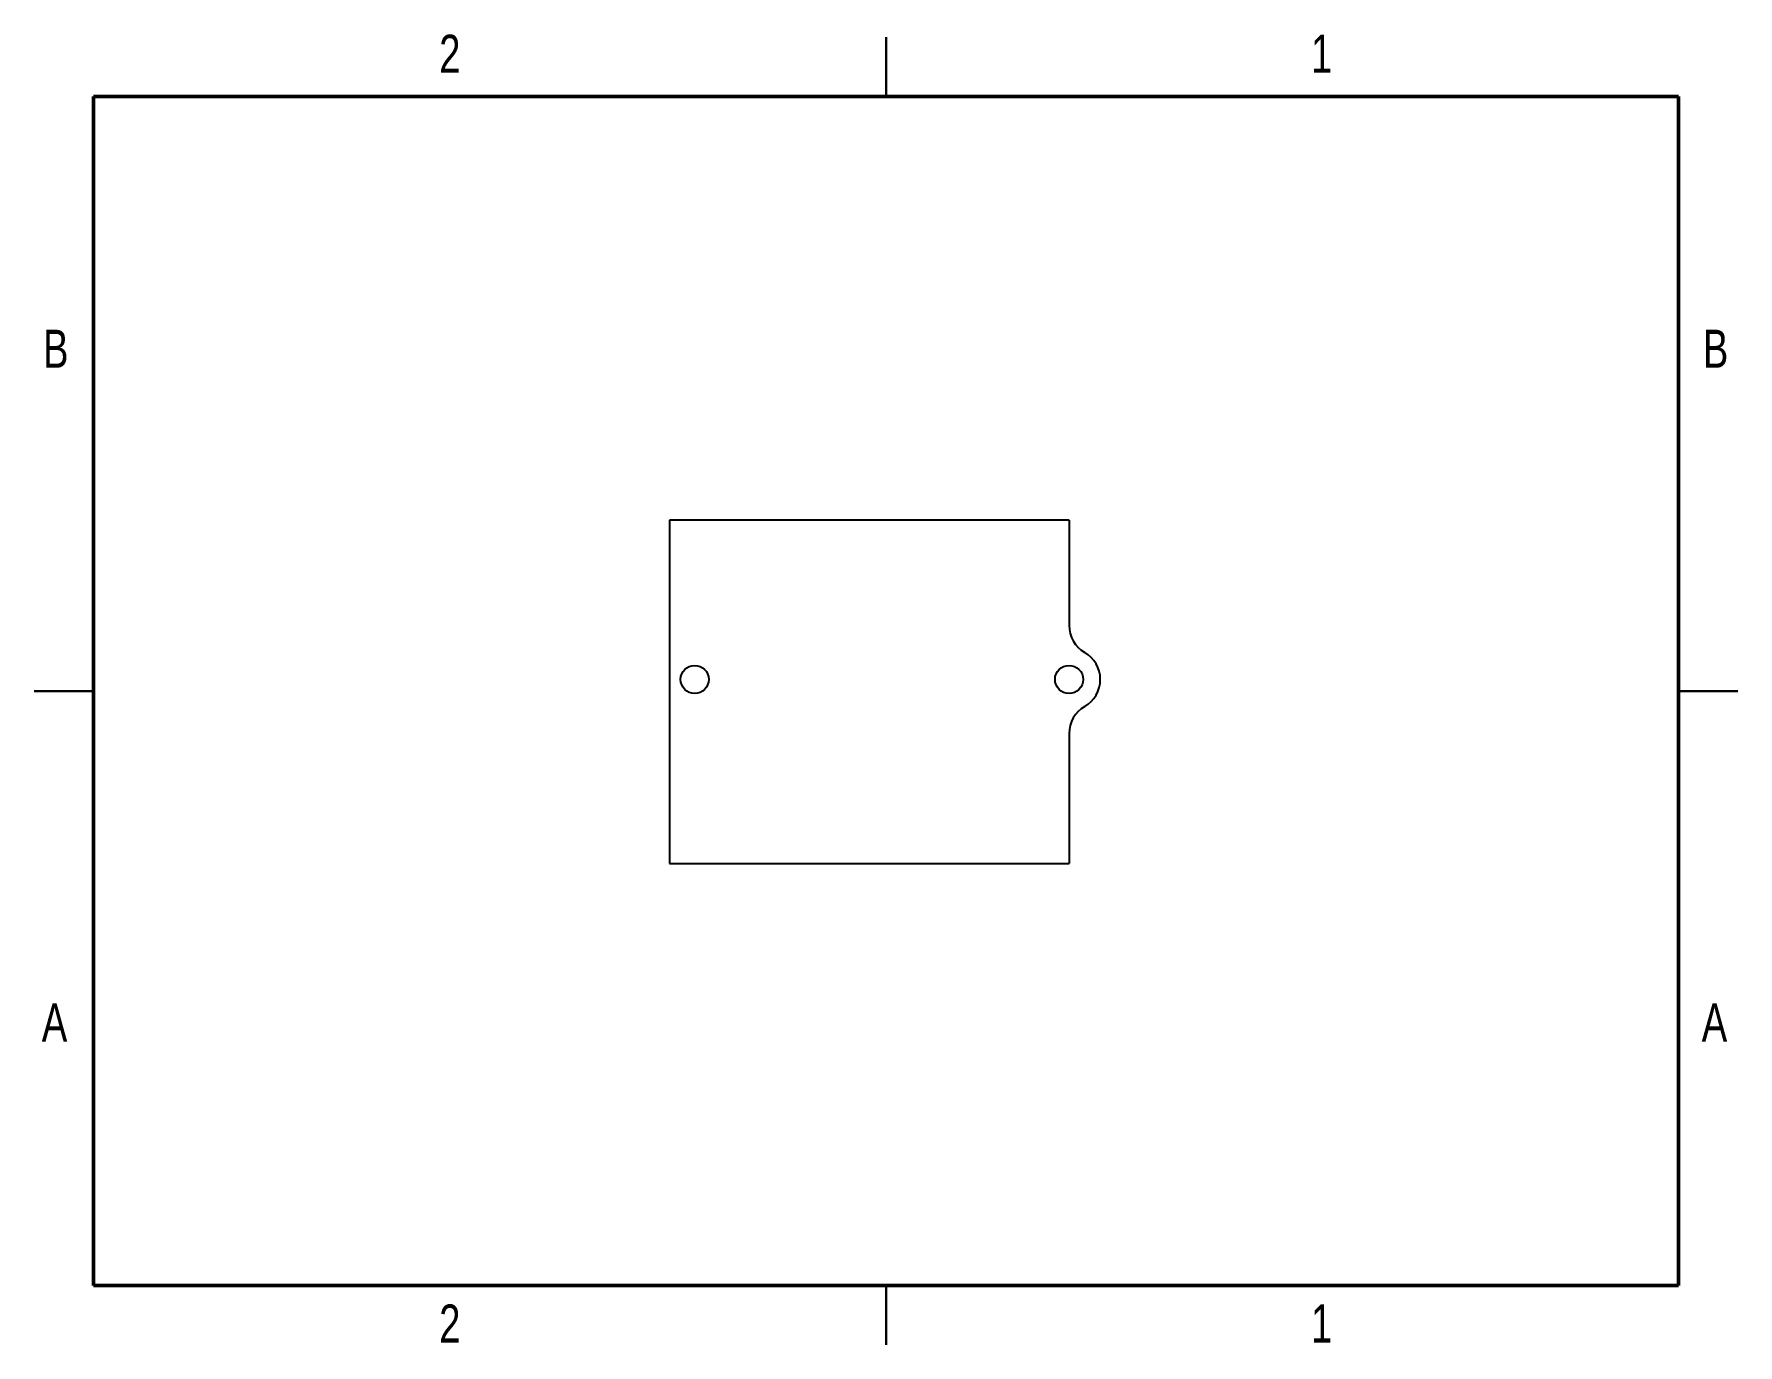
# Model space of a CAD drawing. Header units: inches. Extents: x 0.1 to 10.9, y 0.1 to 8.4.
import ezdxf

# ---------------------------------------------------------------- set-up
doc = ezdxf.new("R2010")
doc.units = ezdxf.units.IN
doc.header["$MEASUREMENT"] = 0
doc.styles.add('SLDTEXTSTYLE0', font='TXT', dxfattribs={"width": 0.75})

msp = doc.modelspace()

# ---------------------------------------------------------------- linework, layer by layer
at = {"color": 7, "linetype": 'Continuous', "lineweight": 25}
for p, q in [((5.5, 8.375), (5.5, 8)), ((5.5, 8), (5.5, 8.375)), ((6.655, 5.327), (4.135, 5.327)), ((4.135, 5.327), (4.135, 3.161)), ((6.655, 5.327), (6.655, 4.664)), ((0.125, 4.25), (0.5, 4.25)), ((0.5, 4.25), (0.125, 4.25)), ((10.875, 4.25), (10.5, 4.25)), ((10.5, 4.25), (10.875, 4.25)), ((6.655, 3.982), (6.655, 3.161)), ((4.135, 3.161), (6.655, 3.161)), ((5.5, 0.125), (5.5, 0.5)), ((5.5, 0.5), (5.5, 0.125))]:
    msp.add_line(p, q, dxfattribs=at)
at = {"color": 7, "linetype": 'Continuous', "lineweight": 50}
for p, q in [((0.5, 0.5), (0.5, 8)), ((0.5, 8), (10.5, 8)), ((10.5, 8), (10.5, 0.5)), ((10.5, 0.5), (0.5, 0.5))]:
    msp.add_line(p, q, dxfattribs=at)
at = {"color": 7, "linetype": 'Continuous', "lineweight": 25}
for centre in [(4.293, 4.323), (6.655, 4.323)]:
    msp.add_circle(centre, 0.0886, dxfattribs=at)
for centre, start, end in [((6.852, 4.664), 180, 240), ((6.655, 4.323), 300, 60), ((6.852, 3.982), 120, 180)]:
    msp.add_arc(centre, 0.197, start, end, dxfattribs=at)

# ---------------------------------------------------------------- texts
at = {"color": 7, "linetype": 'Continuous', "lineweight": 0, "char_height": 0.24, "attachment_point": 2, "style": 'SLDTEXTSTYLE0'}
for s, insert in [('2', (2.748, 8.39)), ('1', (8.248, 8.39)), ('B', (0.262, 6.529)), ('B', (10.734, 6.529)), ('A', (0.254, 2.279)), ('A', (10.727, 2.279)), ('2', (2.748, 0.38)), ('1', (8.248, 0.38))]:
    msp.add_mtext(s, dxfattribs=dict(at, insert=insert))

doc.saveas('drawing.dxf')
